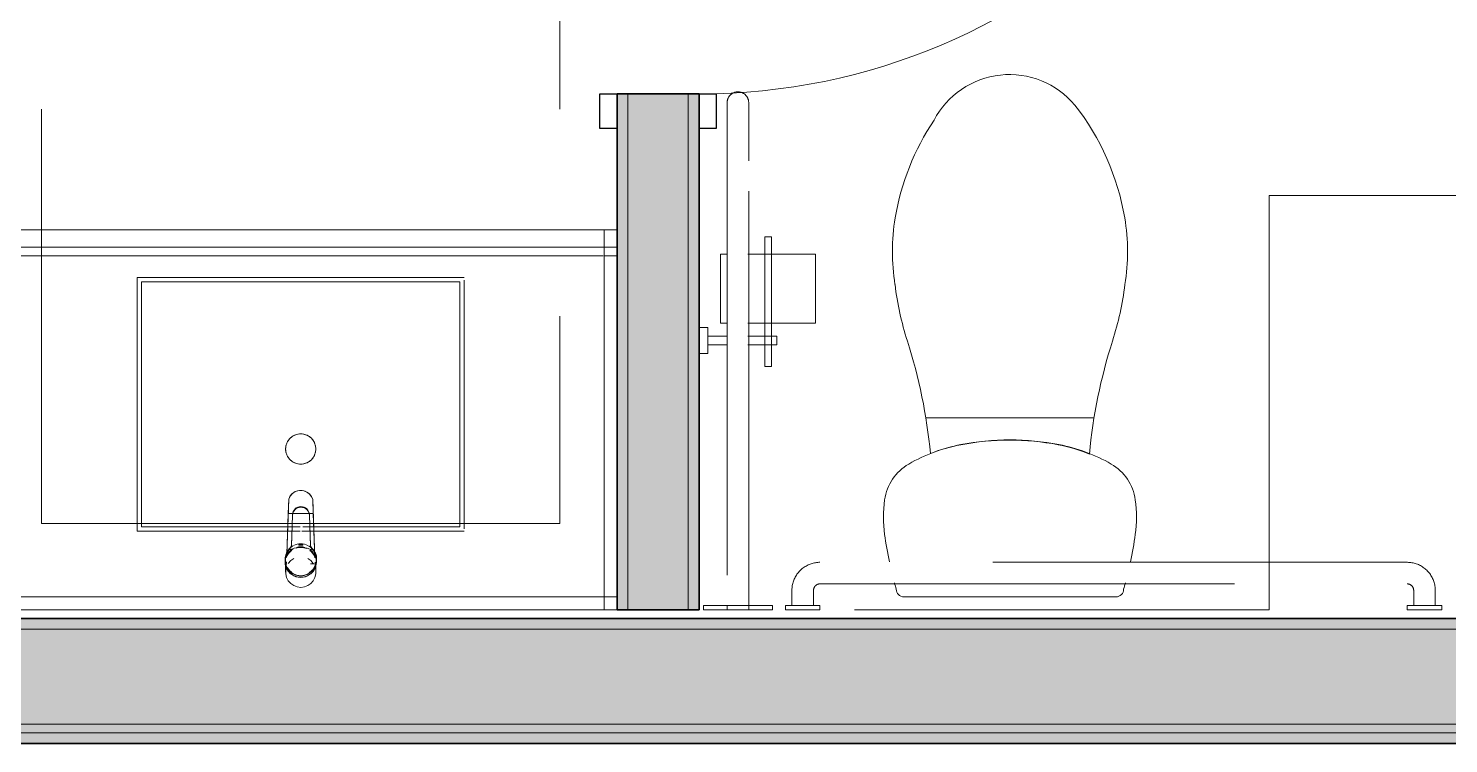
# Model space of a CAD drawing. Header units: inches. Extents: x 6 to 8416, y -388 to 6104.
# Drawn here: x 5661.3 to 5743.6, y 1568.9 to 1610.4 of the extents above; entities that cross this region are included whole.
import ezdxf

# ---------------------------------------------------------------- set-up
doc = ezdxf.new("R2010")
doc.units = ezdxf.units.IN
doc.header["$MEASUREMENT"] = 0
doc.linetypes.add('Dash 1_16_', pattern=[48, 24, -24])
doc.linetypes.add('Hidden 1_16_', pattern=[36, 24, -12])
for name, color, linetype, lineweight in [('A-DOOR', 31, 'Continuous', 18), ('A-DOOR-FRAM', 31, 'Continuous', 25), ('A-GENM', 13, 'Continuous', 18), ('A-ROOM', 32, 'Continuous', 13), ('A-WALL', 113, 'Continuous', 25), ('A-WALL-PATT', 111, 'Continuous', 35), ('I-WALL', 2, 'Continuous', 25), ('P-SANR-FIXT', 6, 'Continuous', 18), ('Q-SPCQ', 91, 'Continuous', 18)]:
    doc.layers.add(name, color=color, linetype=linetype, lineweight=lineweight)

# ---------------------------------------------------------------- blocks, each defined once
blk = doc.blocks.new('PL BA Toilet-Unit-Two Piece-ICC ADA-AM - ICC Type B_ Front _ Side Approach_ Swing Up Bar-1978642-LEVEL 3 - PLAN Copy 1 Copy 1')
at = {"layer": 'A-GENM', "linetype": 'Hidden 1_16_', "lineweight": 9}
for p, q in [((0, 65.875), (0, 29.875)), ((0.063, 66), (1, 66)), ((1, 66), (48, 66)), ((48, 66), (48, 24)), ((35, 64.25), (33, 64.25)), ((33, 64.25), (33, 58.828)), ((33, 58.828), (33, 64.25)), ((33, 64.25), (35, 64.25)), ((35, 58.828), (35, 64.25)), ((35, 64.25), (35, 58.828)), ((31.664, 60.164), (30.25, 58.75)), ((30.25, 58.75), (31.664, 60.164)), ((33, 58.828), (31.664, 60.164)), ((31.664, 60.164), (33, 58.828)), ((36.336, 60.164), (35, 58.828)), ((35, 58.828), (36.336, 60.164)), ((37.75, 58.75), (36.336, 60.164)), ((36.336, 60.164), (37.75, 58.75)), ((30.25, 58.75), (34, 55)), ((33.125, 55.875), (30.25, 58.75)), ((34, 55), (37.75, 58.75)), ((37.75, 58.75), (37.062, 58.063)), ((37.062, 58.063), (35.648, 56.648)), ((39.75, 56.75), (36, 53)), ((39.062, 56.063), (39.75, 56.75)), ((41.164, 55.336), (39.75, 56.75)), ((39.75, 56.75), (41.164, 55.336)), ((35.648, 56.648), (34.875, 55.875)), ((36.434, 53.434), (39.062, 56.063)), ((34, 55), (33.125, 55.875)), ((34.875, 55.875), (34, 55)), ((39.828, 54), (41.164, 55.336)), ((41.164, 55.336), (39.828, 54)), ((45.25, 54), (39.828, 54)), ((39.828, 54), (45.25, 54)), ((45.25, 52), (45.25, 54)), ((45.25, 54), (45.25, 52)), ((36, 53), (36.421, 53.421)), ((36, 53), (39.75, 49.25)), ((37.188, 51.812), (36, 53)), ((39.75, 49.25), (37.188, 51.812)), ((41.164, 50.664), (39.828, 52)), ((39.828, 52), (45.25, 52)), ((45.25, 52), (39.828, 52)), ((39.828, 52), (41.164, 50.664)), ((39.75, 49.25), (41.164, 50.664)), ((41.164, 50.664), (39.75, 49.25)), ((0, 29.875), (0, 27.875)), ((0, 27.875), (0, 0)), ((33, 24), (33, 0)), ((33, 24), (48, 24)), ((33, 0), (0, 0))]:
    blk.add_line(p, q, dxfattribs=at)
blk = doc.blocks.new('z Nested-Toilet-2 Piece - z Nested-Toilet-2 Piece-2223281-LEVEL 3 - PLAN Copy 1 Copy 1')
at = {"layer": 'P-SANR-FIXT'}
for p, q in [((6.142, -0.75), (-6.142, -0.75)), ((-4.871, -11.127), (4.871, -11.127))]:
    blk.add_line(p, q, dxfattribs=at)
for centre, radius, start, end in [((-6.142, -1.191), 0.441, 90, 180), ((6.142, -1.191), 0.441, 360, 90), ((15.604, -7.568), 23.085, 163.96347, 164.9127), ((-15.604, -7.568), 23.085, 15.0873, 16.03653), ((15.604, -7.568), 23.085, 168, 172.03653), ((-15.604, -7.568), 23.085, 7.96347, 12), ((-0.11, -5.37), 7.218, 172.03653, 187.96347), ((0.11, -5.37), 7.218, 352.03653, 7.96347), ((-4.438, -5.975), 2.848, 187.96347, 240.03653), ((4.438, -5.975), 2.848, 299.96347, 352.03653), ((-35.243, -6.16), 30.776, 342.20163, 354.66929), ((-1.009, -0.027), 9.713, 240.03653, 259.16223), ((-0.935, -0.044), 9.694, 247.78695, 259.00274), ((1.009, -0.027), 9.713, 280.83777, 299.96347), ((1.014, -0.023), 9.709, 280.88948, 291.6938), ((35.243, -6.16), 30.776, 185.37772, 197.79837), ((0, 4.969), 14.81, 258.96223, 281.03777), ((0.023, 4.972), 14.801, 259.06665, 281.00376), ((10.95, -20.977), 17.735, 162.23796, 173.05026), ((-10.95, -20.977), 17.735, 6.94974, 17.76204), ((5.191, -20.738), 11.999, 170.85857, 189.41128), ((-5.191, -20.738), 11.999, 350.58872, 9.14143), ((7.716, -20.256), 14.569, 189.65703, 218.04413), ((-7.716, -20.256), 14.569, 326.24483, 350.34297), ((0.025, -26.068), 4.932, 219.93666, 332.42756)]:
    blk.add_arc(centre, radius, start, end, dxfattribs=at)
blk = doc.blocks.new('z Nested-Toilet Grab Bars - z Nested-Toilet Grab Bars-V266-LEVEL 3 - PLAN Copy 1 Copy 1')
at = {"layer": 'A-GENM', "linetype": 'Dash 1_16_', "lineweight": 9}
for p, q in [((-41, 0), (-43, 0)), ((-41, 0), (-43, 0)), ((-5, 0), (-7, 0)), ((-5, 0), (-7, 0)), ((-2.854, 0), (-4.25, 0)), ((-4.25, 0), (-0.25, 0)), ((-4.25, 0), (-4.25, -0.25)), ((-4.25, 0), (-4.25, -0.25)), ((-2.25, 0), (-2.875, 0)), ((-2.854, 0), (-2.875, 0)), ((-2.854, 0), (-2.875, 0)), ((-2.854, 0), (-2.875, 0)), ((-2.791, 0), (-2.854, 0)), ((-2.562, 0), (-2.854, 0)), ((-2.791, 0), (-2.854, 0)), ((-2.692, 0), (-2.791, 0)), ((-2.692, 0), (-2.791, 0)), ((-2.562, 0), (-2.692, 0)), ((-2.562, 0), (-2.692, 0)), ((-2.25, 0), (-2.562, 0)), ((-2.412, 0), (-2.562, 0)), ((-2.412, 0), (-2.562, 0)), ((-2.25, 0), (-2.412, 0)), ((-2.25, 0), (-2.412, 0)), ((-1.625, 0), (-2.25, 0)), ((-2.088, 0), (-2.25, 0)), ((-1.937, 0), (-2.25, 0)), ((-2.088, 0), (-2.25, 0)), ((-1.808, 0), (-2.088, 0)), ((-1.937, 0), (-2.088, 0)), ((-1.808, 0), (-1.937, 0)), ((-1.808, 0), (-1.937, 0)), ((-1.646, 0), (-1.808, 0)), ((-1.709, 0), (-1.808, 0)), ((-1.709, 0), (-1.808, 0)), ((-1.646, 0), (-1.709, 0)), ((-1.646, 0), (-1.709, 0)), ((-0.25, 0), (-1.646, 0)), ((-1.625, 0), (-1.646, 0)), ((-1.625, 0), (-1.646, 0)), ((-1.625, 0), (-1.646, 0)), ((-0.25, 0), (-0.25, -0.25)), ((-0.25, -0.25), (-0.25, 0)), ((-43, 0), (-43, -0.25)), ((-43, -0.25), (-41, -0.25)), ((-43, -0.25), (-41, -0.25)), ((-42.625, -0.25), (-42.625, -1.125)), ((-41.375, -0.25), (-42.625, -0.25)), ((-41.375, -0.25), (-42.625, -0.25)), ((-41.375, -1.125), (-41.375, -0.25)), ((-41, -0.25), (-41, 0)), ((-7, 0), (-7, -0.25)), ((-7, -0.25), (-5, -0.25)), ((-7, -0.25), (-5, -0.25)), ((-6.625, -0.25), (-6.625, -1.125)), ((-5.375, -0.25), (-6.625, -0.25)), ((-5.375, -0.25), (-6.625, -0.25)), ((-5.375, -1.125), (-5.375, -0.25)), ((-5, -0.25), (-5, 0)), ((-0.25, -0.25), (-4.25, -0.25)), ((-4.25, -0.25), (-2.854, -0.25)), ((-2.875, 0), (-2.875, -0.25)), ((-2.875, 0), (-2.875, -0.25)), ((-2.875, -0.25), (-2.875, -26)), ((-2.875, -0.25), (-2.875, -26)), ((-1.647, -0.25), (-0.25, -0.25)), ((-1.625, -0.25), (-1.625, 0)), ((-1.625, -0.25), (-1.625, 0)), ((-1.625, -26), (-1.625, -0.25)), ((-1.625, -26), (-1.625, -0.25)), ((-7, -1.5), (-41, -1.5)), ((-41, -2.75), (-7, -2.75))]:
    blk.add_line(p, q, dxfattribs=at)
at = {"layer": 'A-GENM', "linetype": 'Dash 1_16_', "lineweight": 9, "flags": 128}
for points in [[(-42.625, -1.125), (-42.624, -1.19), (-42.62, -1.255), (-42.613, -1.32), (-42.604, -1.384), (-42.593, -1.448), (-42.578, -1.511), (-42.562, -1.574), (-42.543, -1.636), (-42.521, -1.697), (-42.497, -1.758), (-42.47, -1.817), (-42.441, -1.875), (-42.41, -1.932), (-42.377, -1.988), (-42.341, -2.043), (-42.303, -2.095), (-42.264, -2.147), (-42.222, -2.197), (-42.178, -2.244), (-42.132, -2.291), (-42.085, -2.335), (-42.035, -2.377), (-41.984, -2.418), (-41.932, -2.456), (-41.878, -2.492), (-41.823, -2.526), (-41.766, -2.558), (-41.708, -2.588), (-41.649, -2.615), (-41.589, -2.64), (-41.528, -2.662), (-41.466, -2.682), (-41.403, -2.699), (-41.34, -2.714), (-41.276, -2.726), (-41.212, -2.736), (-41.147, -2.743), (-41.083, -2.748), (-41.018, -2.75), (-41, -2.75)], [(-41, -1.5), (-41.015, -1.5), (-41.03, -1.499), (-41.045, -1.497), (-41.06, -1.495), (-41.075, -1.493), (-41.089, -1.489), (-41.104, -1.485), (-41.118, -1.481), (-41.132, -1.476), (-41.146, -1.47), (-41.16, -1.464), (-41.173, -1.458), (-41.186, -1.45), (-41.199, -1.443), (-41.212, -1.435), (-41.224, -1.426), (-41.236, -1.417), (-41.247, -1.407), (-41.258, -1.397), (-41.269, -1.386), (-41.279, -1.375), (-41.289, -1.364), (-41.298, -1.352), (-41.307, -1.34), (-41.316, -1.328), (-41.323, -1.315), (-41.331, -1.302), (-41.338, -1.288), (-41.344, -1.275), (-41.35, -1.261), (-41.355, -1.247), (-41.359, -1.233), (-41.363, -1.218), (-41.367, -1.203), (-41.37, -1.189), (-41.372, -1.174), (-41.373, -1.159), (-41.375, -1.144), (-41.375, -1.129), (-41.375, -1.125)], [(-6.625, -1.125), (-6.625, -1.14), (-6.626, -1.155), (-6.628, -1.17), (-6.63, -1.185), (-6.632, -1.2), (-6.636, -1.214), (-6.64, -1.229), (-6.644, -1.243), (-6.649, -1.257), (-6.655, -1.271), (-6.661, -1.285), (-6.667, -1.298), (-6.675, -1.311), (-6.682, -1.324), (-6.69, -1.337), (-6.699, -1.349), (-6.708, -1.361), (-6.718, -1.372), (-6.728, -1.383), (-6.739, -1.394), (-6.75, -1.404), (-6.761, -1.414), (-6.773, -1.423), (-6.785, -1.432), (-6.797, -1.441), (-6.81, -1.448), (-6.823, -1.456), (-6.837, -1.463), (-6.85, -1.469), (-6.864, -1.475), (-6.878, -1.48), (-6.892, -1.484), (-6.907, -1.488), (-6.922, -1.492), (-6.936, -1.495), (-6.951, -1.497), (-6.966, -1.498), (-6.981, -1.5), (-6.996, -1.5), (-7, -1.5)], [(-7, -2.75), (-6.935, -2.749), (-6.87, -2.745), (-6.805, -2.738), (-6.741, -2.729), (-6.677, -2.718), (-6.614, -2.703), (-6.551, -2.687), (-6.489, -2.668), (-6.428, -2.646), (-6.367, -2.622), (-6.308, -2.595), (-6.25, -2.566), (-6.193, -2.535), (-6.137, -2.502), (-6.082, -2.466), (-6.03, -2.428), (-5.978, -2.389), (-5.928, -2.347), (-5.881, -2.303), (-5.834, -2.257), (-5.79, -2.21), (-5.748, -2.16), (-5.707, -2.109), (-5.669, -2.057), (-5.633, -2.003), (-5.599, -1.948), (-5.567, -1.891), (-5.537, -1.833), (-5.51, -1.774), (-5.485, -1.714), (-5.463, -1.653), (-5.443, -1.591), (-5.426, -1.528), (-5.411, -1.465), (-5.399, -1.401), (-5.389, -1.337), (-5.382, -1.272), (-5.377, -1.208), (-5.375, -1.143), (-5.375, -1.125)], [(-2.875, -29.375), (-2.875, -29.372), (-2.875, -29.364), (-2.875, -29.351), (-2.875, -29.332), (-2.875, -29.308), (-2.875, -29.278), (-2.875, -29.244), (-2.875, -29.204), (-2.875, -29.159), (-2.875, -29.109), (-2.875, -29.054), (-2.875, -28.994), (-2.875, -28.929), (-2.875, -28.859), (-2.875, -28.786), (-2.875, -28.707), (-2.875, -28.624), (-2.875, -28.537), (-2.875, -28.446), (-2.875, -28.351), (-2.875, -28.253), (-2.875, -28.15), (-2.875, -28.045), (-2.875, -27.936), (-2.875, -27.824), (-2.875, -27.708), (-2.875, -27.591), (-2.875, -27.47), (-2.875, -27.348), (-2.875, -27.223), (-2.875, -27.096), (-2.875, -26.968), (-2.875, -26.838), (-2.875, -26.706), (-2.875, -26.574), (-2.875, -26.44), (-2.875, -26.306), (-2.875, -26.171), (-2.875, -26.036), (-2.875, -26)], [(-2.875, -26), (-2.875, -26.135), (-2.875, -26.27), (-2.875, -26.404), (-2.875, -26.538), (-2.875, -26.671), (-2.875, -26.802), (-2.875, -26.933), (-2.875, -27.062), (-2.875, -27.189), (-2.875, -27.314), (-2.875, -27.438), (-2.875, -27.559), (-2.875, -27.677), (-2.875, -27.793), (-2.875, -27.906), (-2.875, -28.016), (-2.875, -28.122), (-2.875, -28.225), (-2.875, -28.325), (-2.875, -28.421), (-2.875, -28.513), (-2.875, -28.601), (-2.875, -28.685), (-2.875, -28.765), (-2.875, -28.84), (-2.875, -28.911), (-2.875, -28.977), (-2.875, -29.038), (-2.875, -29.094), (-2.875, -29.146), (-2.875, -29.192), (-2.875, -29.233), (-2.875, -29.269), (-2.875, -29.3), (-2.875, -29.326), (-2.875, -29.346), (-2.875, -29.361), (-2.875, -29.371), (-2.875, -29.375)], [(-1.625, -29.375), (-1.625, -29.372), (-1.625, -29.364), (-1.625, -29.351), (-1.625, -29.332), (-1.625, -29.308), (-1.625, -29.278), (-1.625, -29.244), (-1.625, -29.204), (-1.625, -29.159), (-1.625, -29.109), (-1.625, -29.054), (-1.625, -28.994), (-1.625, -28.929), (-1.625, -28.859), (-1.625, -28.786), (-1.625, -28.707), (-1.625, -28.624), (-1.625, -28.537), (-1.625, -28.446), (-1.625, -28.351), (-1.625, -28.253), (-1.625, -28.15), (-1.625, -28.045), (-1.625, -27.936), (-1.625, -27.824), (-1.625, -27.708), (-1.625, -27.591), (-1.625, -27.47), (-1.625, -27.348), (-1.625, -27.223), (-1.625, -27.096), (-1.625, -26.968), (-1.625, -26.838), (-1.625, -26.706), (-1.625, -26.574), (-1.625, -26.44), (-1.625, -26.306), (-1.625, -26.171), (-1.625, -26.036), (-1.625, -26)], [(-1.625, -26), (-1.625, -26.135), (-1.625, -26.27), (-1.625, -26.404), (-1.625, -26.538), (-1.625, -26.671), (-1.625, -26.802), (-1.625, -26.933), (-1.625, -27.062), (-1.625, -27.189), (-1.625, -27.314), (-1.625, -27.438), (-1.625, -27.559), (-1.625, -27.677), (-1.625, -27.793), (-1.625, -27.906), (-1.625, -28.016), (-1.625, -28.122), (-1.625, -28.225), (-1.625, -28.325), (-1.625, -28.421), (-1.625, -28.513), (-1.625, -28.601), (-1.625, -28.685), (-1.625, -28.765), (-1.625, -28.84), (-1.625, -28.911), (-1.625, -28.977), (-1.625, -29.038), (-1.625, -29.094), (-1.625, -29.146), (-1.625, -29.192), (-1.625, -29.233), (-1.625, -29.269), (-1.625, -29.3), (-1.625, -29.326), (-1.625, -29.346), (-1.625, -29.361), (-1.625, -29.371), (-1.625, -29.375)], [(-2.25, -30), (-2.275, -30), (-2.3, -29.998), (-2.325, -29.996), (-2.35, -29.992), (-2.374, -29.988), (-2.399, -29.982), (-2.423, -29.976), (-2.447, -29.968), (-2.47, -29.96), (-2.493, -29.951), (-2.516, -29.94), (-2.539, -29.929), (-2.561, -29.917), (-2.582, -29.905), (-2.603, -29.891), (-2.623, -29.876), (-2.643, -29.861), (-2.662, -29.845), (-2.681, -29.828), (-2.698, -29.81), (-2.715, -29.792), (-2.732, -29.773), (-2.747, -29.754), (-2.762, -29.733), (-2.776, -29.713), (-2.789, -29.691), (-2.801, -29.67), (-2.813, -29.647), (-2.823, -29.625), (-2.833, -29.601), (-2.841, -29.578), (-2.849, -29.554), (-2.855, -29.53), (-2.861, -29.506), (-2.866, -29.481), (-2.87, -29.457), (-2.872, -29.432), (-2.874, -29.407), (-2.875, -29.382), (-2.875, -29.375)], [(-1.625, -29.375), (-1.625, -29.4), (-1.627, -29.425), (-1.629, -29.45), (-1.633, -29.475), (-1.637, -29.499), (-1.643, -29.524), (-1.649, -29.548), (-1.657, -29.572), (-1.665, -29.595), (-1.674, -29.618), (-1.685, -29.641), (-1.696, -29.664), (-1.708, -29.686), (-1.72, -29.707), (-1.734, -29.728), (-1.749, -29.748), (-1.764, -29.768), (-1.78, -29.787), (-1.797, -29.806), (-1.815, -29.823), (-1.833, -29.84), (-1.852, -29.857), (-1.871, -29.872), (-1.892, -29.887), (-1.912, -29.901), (-1.934, -29.914), (-1.955, -29.926), (-1.978, -29.938), (-2, -29.948), (-2.024, -29.958), (-2.047, -29.966), (-2.071, -29.974), (-2.095, -29.98), (-2.119, -29.986), (-2.144, -29.991), (-2.168, -29.995), (-2.193, -29.997), (-2.218, -29.999), (-2.243, -30), (-2.25, -30)]]:
    blk.add_lwpolyline(points, dxfattribs=at)
blk = doc.blocks.new('SE BA Toilet Paper Holder-AM - 6_ W x 4 1_2_ D_ 19_ AFF-V271-LEVEL 3 - PLAN Copy 1 Copy 1')
at = {"layer": 'Q-SPCQ'}
for p, q in [((-1, 6.75), (-5, 6.75)), ((-5, 6.75), (-5, 2.833)), ((-5, 6.75), (-5, 6.656)), ((-5, 6.656), (-5, 6.382)), ((-1, 6.656), (-1, 6.75)), ((-1, 2.823), (-1, 6.75)), ((-1, 6.382), (-1, 6.656)), ((-5, 6.382), (-5, 5.945)), ((-5, 5.945), (-5, 5.375)), ((-1, 5.945), (-1, 6.382)), ((-1, 5.375), (-1, 5.945)), ((-5, 5.375), (-5, 4.712)), ((-1, 4.712), (-1, 5.375)), ((-5, 4.187), (-6, 4.187)), ((-6, 4.187), (-6, 4)), ((-6, 4.162), (-6, 4.133)), ((-6, 4.133), (-6, 4.094)), ((-5, 4.574), (-5, 4.594)), ((-5, 4.574), (-5, 4.594)), ((-5, 4.514), (-5, 4.574)), ((-5, 4.514), (-5, 4.574)), ((-5, 4.42), (-5, 4.514)), ((-5, 4.42), (-5, 4.514)), ((-5, 4.297), (-5, 4.42)), ((-5, 4.297), (-5, 4.42)), ((-5, 4.154), (-5, 4.297)), ((-5, 4.154), (-5, 4.297)), ((-1, 4.187), (-5, 4.187)), ((-5, 4), (-5, 4.154)), ((-5, 4), (-5, 4.154)), ((-1, 4.594), (-1, 4.574)), ((-1, 4.594), (-1, 4.574)), ((-1, 4.574), (-1, 4.514)), ((-1, 4.574), (-1, 4.514)), ((-1, 4.514), (-1, 4.42)), ((-1, 4.514), (-1, 4.42)), ((-1, 4.42), (-1, 4.297)), ((-1, 4.42), (-1, 4.297)), ((-1, 4.297), (-1, 4.154)), ((-1, 4.297), (-1, 4.154)), ((0.25, 4.187), (-1, 4.187)), ((-1, 4.154), (-1, 4)), ((-1, 4.154), (-1, 4)), ((-0.25, 4.5), (-0.25, 2.829)), ((-0.25, 4.5), (0, 4.5)), ((-0.217, 4.5), (0, 4.5)), ((0, 4.5), (0.217, 4.5)), ((0, 4.5), (0.25, 4.5)), ((0.25, 2.828), (0.25, 4.5)), ((1.5, 4.187), (0.25, 4.187)), ((1.5, 4), (1.5, 4.187)), ((-6, 4.094), (-6, 4.049)), ((-6, 4.049), (-6, 4)), ((-6, 4), (-6, 3.951)), ((-6, 4), (-6, 3.812)), ((-6, 3.951), (-6, 3.906)), ((-6, 3.906), (-6, 3.867)), ((-6, 3.867), (-6, 3.838)), ((-6, 3.812), (-5, 3.812)), ((-5, 3.846), (-5, 4)), ((-5, 3.846), (-5, 4)), ((-5, 3.703), (-5, 3.846)), ((-5, 3.703), (-5, 3.846)), ((-5, 3.812), (-1, 3.812)), ((-5, 3.58), (-5, 3.703)), ((-5, 3.58), (-5, 3.703)), ((-5, 3.486), (-5, 3.58)), ((-5, 3.486), (-5, 3.58)), ((-5, 3.426), (-5, 3.486)), ((-5, 3.426), (-5, 3.486)), ((-5, 3.406), (-5, 3.426)), ((-5, 3.406), (-5, 3.426)), ((-1, 4), (-1, 3.846)), ((-1, 4), (-1, 3.846)), ((-1, 3.846), (-1, 3.703)), ((-1, 3.846), (-1, 3.703)), ((-1, 3.812), (0.25, 3.812)), ((-1, 3.703), (-1, 3.58)), ((-1, 3.703), (-1, 3.58)), ((-1, 3.58), (-1, 3.486)), ((-1, 3.58), (-1, 3.486)), ((-1, 3.486), (-1, 3.426)), ((-1, 3.486), (-1, 3.426)), ((-1, 3.426), (-1, 3.406)), ((-1, 3.426), (-1, 3.406)), ((0.25, 3.812), (1.5, 3.812)), ((1.5, 3.812), (1.5, 4)), ((-5, 3.288), (-5, 2.833)), ((-1, 2.823), (-1, 3.288)), ((-0.25, 1.646), (-0.25, 0.5)), ((0.25, 0.5), (0.25, 1.646)), ((-5, 1.618), (-5, 1.25)), ((-5, 1.618), (-5, 1.344)), ((-5, 1.344), (-5, 1.25)), ((-5, 1.25), (-1, 1.25)), ((-1, 1.344), (-1, 1.618)), ((-1, 1.25), (-1, 1.618)), ((-1, 1.25), (-1, 1.344)), ((-0.75, 0.5), (-0.75, 0)), ((0, 0.5), (-0.75, 0.5)), ((0, 0.5), (-0.25, 0.5)), ((0, 0.5), (-0.236, 0.5)), ((0, 0.5), (-0.217, 0.5)), ((0.217, 0.5), (0, 0.5)), ((0.25, 0.5), (0, 0.5)), ((0.236, 0.5), (0, 0.5)), ((0.75, 0.5), (0, 0.5)), ((0.75, 0), (0.75, 0.5)), ((-0.53, 0), (-0.75, 0)), ((-0.53, 0), (-0.75, 0)), ((0, 0), (-0.53, 0)), ((0, 0), (-0.53, 0)), ((0.53, 0), (0, 0)), ((0.53, 0), (0, 0)), ((0.75, 0), (0.53, 0)), ((0.75, 0), (0.53, 0))]:
    blk.add_line(p, q, dxfattribs=at)
blk = doc.blocks.new('GM BA Vanity-Double - Counter w Apron-ICC ADA-AM - Type B Opt_ B - Variable-5865256-LEVEL 3 - PLAN Copy 1 Copy 1')
at = {"layer": 'A-GENM'}
for p, q in [((-18.875, 0), (-19.625, 0)), ((-19.625, 0), (-19.625, -22)), ((-19.625, -0.75), (-19.625, 0)), ((-19.625, 0), (-18.875, 0)), ((53.625, 0), (-19.625, 0)), ((-19.625, 0), (-19.625, -0.75)), ((-19.625, -0.75), (-19.625, 0)), ((-19.625, 0), (-18.875, 0)), ((-18.875, 0), (-19.625, 0)), ((-19.625, 0), (-19.625, -0.75)), ((-19.625, 0), (-18.875, 0)), ((-19.625, -0.75), (-19.625, 0)), ((-19.625, -22), (-19.625, -0.75)), ((-19.625, -0.75), (53.625, -0.75)), ((-18.875, -0.75), (-19.625, -0.75)), ((-19.625, -0.75), (-19.625, -22)), ((-19.625, -22), (-19.625, -0.75)), ((-18.875, -22), (-18.875, 0)), ((-18.875, 0), (-18.875, -0.75)), ((-18.875, 0), (53.625, 0)), ((53.625, 0), (-18.875, 0)), ((-18.875, 0), (53.625, 0)), ((-18.875, -0.75), (-18.875, -22)), ((53.625, -0.75), (-18.875, -0.75)), ((52.625, 0), (52.125, 0)), ((52.125, 0), (52.625, 0)), ((52.125, -0.262), (52.125, -0.75)), ((52.125, -0.75), (52.125, -0.262)), ((52.125, -0.794), (52.125, -20.5)), ((52.125, -20.5), (52.125, -0.794)), ((52.625, -0.175), (52.625, -0.75)), ((52.625, -0.75), (52.625, -0.175)), ((52.625, -0.75), (52.625, -20.5)), ((52.625, -20.5), (52.625, -0.75)), ((53.625, -0.75), (53.625, 0)), ((53.625, 0), (53.625, -0.75)), ((53.625, -0.75), (53.625, 0)), ((53.625, 0), (53.625, -0.75)), ((53.625, -22), (53.625, -0.75)), ((53.625, -0.75), (53.625, -22)), ((-10.531, -4.813), (-2.067, -4.813)), ((-10.531, -19), (-10.531, -4.813)), ((-2.067, -4.813), (-10.531, -4.813)), ((-10.531, -4.813), (-10.531, -19)), ((-2.067, -4.813), (-1.838, -4.813)), ((-1.838, -4.813), (-2.067, -4.813)), ((-1.838, -4.813), (-1.426, -4.813)), ((-1.426, -4.813), (-1.838, -4.813)), ((-1.281, -4.813), (-0.814, -4.813)), ((-0.814, -4.813), (-1.281, -4.813)), ((-0.814, -4.813), (-0.558, -4.813)), ((-0.558, -4.813), (-0.814, -4.813)), ((-0.558, -4.813), (7.906, -4.813)), ((7.906, -4.813), (-0.558, -4.813)), ((7.906, -4.813), (7.906, -19)), ((7.906, -19), (7.906, -4.813)), ((26.094, -4.813), (34.429, -4.813)), ((26.094, -19), (26.094, -4.813)), ((34.429, -4.813), (26.094, -4.813)), ((26.094, -4.813), (26.094, -19)), ((34.558, -4.813), (34.787, -4.813)), ((34.787, -4.813), (34.558, -4.813)), ((34.787, -4.813), (35.199, -4.813)), ((35.199, -4.813), (34.787, -4.813)), ((35.344, -4.813), (35.811, -4.813)), ((35.811, -4.813), (35.344, -4.813)), ((35.811, -4.813), (36.067, -4.813)), ((36.067, -4.813), (35.811, -4.813)), ((36.067, -4.813), (44.531, -4.813)), ((44.531, -4.813), (36.067, -4.813)), ((44.531, -4.813), (44.531, -19)), ((44.531, -19), (44.531, -4.813)), ((7.906, -19), (-10.531, -19)), ((-10.531, -19), (7.906, -19)), ((44.531, -19), (26.094, -19)), ((26.094, -19), (44.531, -19)), ((-18.875, -20.5), (-19.625, -20.5)), ((-19.625, -20.5), (-18.875, -20.5)), ((-19.625, -21), (-19.625, -20.5)), ((-19.625, -21), (-19.625, -20.5)), ((52.125, -20.5), (-18.831, -20.5)), ((-18.831, -20.5), (52.625, -20.5)), ((52.125, -20.5), (52.625, -20.5)), ((52.125, -20.5), (52.625, -20.5)), ((52.625, -20.5), (52.125, -20.5)), ((52.625, -20.5), (52.625, -21)), ((52.625, -21), (52.625, -20.5)), ((-18.875, -21), (-19.625, -21)), ((-19.625, -21), (-18.875, -21)), ((52.625, -21), (-18.875, -21)), ((-18.875, -21), (52.625, -21)), ((-19.625, -22), (-18.875, -22)), ((-18.875, -22), (-19.625, -22)), ((-19.625, -22), (-18.875, -22)), ((-18.875, -22), (-19.625, -22)), ((-18.875, -22), (53.625, -22)), ((53.625, -22), (-18.875, -22))]:
    blk.add_line(p, q, dxfattribs=at)
blk = doc.blocks.new('z Nested-Lav Basin-Rectangular - Rectangular-V273-LEVEL 3 - PLAN Copy 1 Copy 1')
at = {"layer": 'P-SANR-FIXT', "lineweight": 9}
for p, q in [((-9.469, 7.387), (-0.764, 7.387)), ((-9.469, 7.269), (-9.469, -7.133)), ((-9.219, -7.051), (-9.219, 7.137)), ((-9.219, 7.137), (-0.754, 7.137)), ((-0.768, 7.387), (-2.107, 7.387)), ((-2.051, 7.137), (-0.759, 7.137)), ((-0.537, 7.387), (-0.768, 7.387)), ((-0.764, 7.387), (-0.534, 7.387)), ((-0.759, 7.137), (-0.528, 7.137)), ((-0.754, 7.137), (-0.525, 7.137)), ((-0.073, 7.387), (-0.537, 7.387)), ((-0.534, 7.387), (-0.073, 7.387)), ((-0.528, 7.137), (-0.114, 7.137)), ((-0.525, 7.137), (-0.114, 7.137)), ((0.031, 7.137), (0.499, 7.137)), ((0.031, 7.137), (0.501, 7.137)), ((0.032, 7.387), (0.508, 7.387)), ((0.51, 7.387), (0.032, 7.387)), ((0.499, 7.137), (0.754, 7.137)), ((0.501, 7.137), (0.759, 7.137)), ((0.508, 7.387), (0.764, 7.387)), ((0.768, 7.387), (0.51, 7.387)), ((0.754, 7.137), (9.219, 7.137)), ((0.764, 7.387), (9.469, 7.387)), ((9.219, 7.137), (9.219, -7.051)), ((9.469, 7.163), (9.469, 7.387)), ((9.469, -7.051), (9.469, 7.137)), ((9.469, -7.301), (-9.469, -7.301)), ((9.219, -7.051), (-9.219, -7.051)), ((9.469, -7.301), (9.469, -7.067))]:
    blk.add_line(p, q, dxfattribs=at)
at = {"layer": 'P-SANR-FIXT', "lineweight": 9, "flags": 128}
for points in [[(-2.107, 7.387), (-4.108, 7.387), (-5.904, 7.387), (-7.403, 7.387), (-8.531, 7.387), (-9.231, 7.387), (-9.469, 7.387)], [(-9.219, 7.137), (-8.988, 7.137), (-8.306, 7.137), (-7.208, 7.137), (-5.748, 7.137), (-4, 7.137), (-2.051, 7.137)], [(0.759, 7.137), (2.051, 7.137), (4, 7.137), (5.748, 7.137), (7.208, 7.137), (8.306, 7.137), (8.988, 7.137), (9.219, 7.137)], [(7.403, 7.387), (5.904, 7.387), (4.108, 7.387), (2.107, 7.387), (0.768, 7.387)], [(9.469, 7.387), (9.231, 7.387), (8.531, 7.387), (7.403, 7.387)], [(-9.469, -7.301), (-9.231, -7.301), (-8.531, -7.301), (-7.403, -7.301), (-5.904, -7.301), (-4.108, -7.301), (-2.107, -7.301)], [(9.219, -7.051), (8.988, -7.051), (8.306, -7.051), (7.208, -7.051), (5.748, -7.051), (4, -7.051), (2.051, -7.051), (0, -7.051), (-2.051, -7.051), (-4, -7.051), (-5.748, -7.051), (-7.208, -7.051), (-8.306, -7.051), (-8.988, -7.051), (-9.219, -7.051)], [(-2.107, -7.301), (0, -7.301), (2.107, -7.301), (4.108, -7.301), (5.904, -7.301), (7.403, -7.301), (8.531, -7.301), (9.231, -7.301), (9.469, -7.301)]]:
    blk.add_lwpolyline(points, dxfattribs=at)
at = {"layer": 'P-SANR-FIXT'}
blk.add_circle((0, 2.637), 0.875, dxfattribs=at)
at = {"layer": 'P-SANR-FIXT', "lineweight": 9}
for points in [[(-0.875, 2.637), (-0.875, 2.738), (-0.839, 2.942), (-0.684, 3.211), (-0.447, 3.41), (-0.155, 3.516), (0.155, 3.516), (0.447, 3.41), (0.684, 3.21), (0.839, 2.942), (0.875, 2.738), (0.875, 2.637)], [(-0.438, 3.394), (-0.526, 3.343), (-0.605, 3.277), (-0.67, 3.199)], [(-0.152, 3.498), (-0.252, 3.481), (-0.349, 3.445), (-0.438, 3.394)], [(0.152, 3.498), (0.052, 3.516), (-0.052, 3.516), (-0.152, 3.498)], [(0.438, 3.394), (0.349, 3.445), (0.252, 3.481), (0.152, 3.498)], [(0.67, 3.199), (0.605, 3.277), (0.526, 3.343), (0.438, 3.394)], [(-0.822, 2.936), (-0.857, 2.84), (-0.875, 2.738), (-0.875, 2.637)], [(-0.875, 2.637), (-0.875, 2.535), (-0.857, 2.433), (-0.822, 2.337)], [(0.875, 2.637), (0.875, 2.535), (0.839, 2.331), (0.684, 2.063), (0.447, 1.863), (0.155, 1.757), (-0.155, 1.757), (-0.447, 1.863), (-0.684, 2.062), (-0.839, 2.331), (-0.875, 2.535), (-0.875, 2.637)], [(-0.67, 3.199), (-0.736, 3.121), (-0.787, 3.032), (-0.822, 2.936)], [(0.822, 2.936), (0.787, 3.031), (0.736, 3.121), (0.67, 3.199)], [(0.875, 2.637), (0.875, 2.738), (0.857, 2.84), (0.822, 2.936)], [(0.822, 2.337), (0.857, 2.433), (0.875, 2.535), (0.875, 2.637)], [(-0.822, 2.337), (-0.787, 2.242), (-0.736, 2.152), (-0.67, 2.074)], [(-0.67, 2.074), (-0.605, 1.996), (-0.526, 1.93), (-0.438, 1.879)], [(-0.438, 1.879), (-0.349, 1.828), (-0.252, 1.793), (-0.152, 1.775)], [(-0.152, 1.775), (-0.052, 1.757), (0.052, 1.757), (0.152, 1.775)], [(0.152, 1.775), (0.252, 1.793), (0.349, 1.828), (0.438, 1.879)], [(0.438, 1.879), (0.526, 1.93), (0.605, 1.996), (0.67, 2.074)], [(0.67, 2.074), (0.736, 2.152), (0.787, 2.242), (0.822, 2.337)]]:
    blk.add_open_spline(points, degree=3, dxfattribs=at)
blk = doc.blocks.new('z Nested-Faucet-BA-Sngl Handle - Faucet-V146-LEVEL 3 - PLAN Copy 1 Copy 1')
at = {"layer": 'P-SANR-FIXT'}
for p, q in [((-0.586, 1.721), (-0.73, 1.571)), ((-0.913, 0.847), (-0.913, 0.806)), ((-0.892, 1.197), (-0.904, 1.059)), ((-0.904, 1.059), (-0.904, 0.911)), ((-0.904, 1.059), (-0.901, 0.993)), ((-0.878, 1.628), (-0.878, 1.072)), ((-0.837, 1.3), (-0.837, 1.146)), ((-0.837, 1.146), (-0.837, 1.058)), ((-0.837, 1.058), (-0.829, 1.058)), ((-0.829, 1.058), (-0.837, 1.058)), ((-0.772, 1.146), (-0.57, 1.146)), ((0.408, 0.845), (0.582, 0.966)), ((0.582, 0.966), (0.723, 1.126)), ((0.828, 1.029), (0.835, 1.214)), ((0.836, 1.232), (0.832, 1.146)), ((0.836, 1.232), (0.85, 1.232)), ((0.85, 1.232), (0.836, 1.232)), ((0.85, 1.3), (0.85, 1.232)), ((0.85, 1.232), (0.85, 1.3)), ((0.878, 1.072), (0.878, 1.628)), ((0.89, 0.926), (0.89, 0.966)), ((0.904, 1.059), (0.892, 1.197)), ((0.901, 0.993), (0.904, 1.059)), ((0.904, 0.911), (0.904, 1.059)), ((-0.82, 0.808), (-0.697, -2.584)), ((-0.727, -1.767), (-0.82, 0.808)), ((-0.567, 0.126), (-0.5, -1.664)), ((-0.567, 0.085), (-0.567, 0.126)), ((-0.502, -1.664), (-0.567, 0.085)), ((-0.118, 0.06), (-0.118, 0.019)), ((-0.118, 0.019), (-0.114, 0.019)), ((-0.118, 0.019), (-0.114, 0.019)), ((-0.114, 0.019), (-0.102, 0.019)), ((-0.114, 0.019), (-0.102, 0.019)), ((-0.102, 0.019), (-0.084, 0.019)), ((-0.102, 0.019), (-0.084, 0.019)), ((-0.084, 0.019), (-0.059, 0.019)), ((-0.084, 0.019), (-0.059, 0.019)), ((-0.059, 0.019), (-0.031, 0.019)), ((-0.059, 0.019), (-0.031, 0.019)), ((-0.031, 0.019), (0, 0.019)), ((-0.031, 0.019), (0, 0.019)), ((0, 0.019), (0.031, 0.019)), ((0, 0.019), (0.031, 0.019)), ((0.031, 0.019), (0.059, 0.019)), ((0.031, 0.019), (0.059, 0.019)), ((0.059, 0.019), (0.084, 0.019)), ((0.059, 0.019), (0.084, 0.019)), ((0.084, 0.019), (0.102, 0.019)), ((0.084, 0.019), (0.102, 0.019)), ((0.102, 0.019), (0.114, 0.019)), ((0.102, 0.019), (0.114, 0.019)), ((0.114, 0.019), (0.118, 0.019)), ((0.114, 0.019), (0.118, 0.019)), ((0.118, 0.019), (0.118, 0.06)), ((0.476, -1.663), (0.538, 0.119)), ((0.538, 0.078), (0.477, -1.663)), ((0.538, 0.078), (0.538, 0.119)), ((0.608, 0.226), (0.608, 0.267)), ((0.697, -2.591), (0.812, 0.587)), ((0.812, 0.587), (0.727, -1.767)), ((-0.697, -2.584), (-0.727, -1.767)), ((-0.727, -1.767), (0.727, -1.767)), ((0.727, -1.767), (0.697, -2.591)), ((-0.63, -2.738), (-0.697, -2.584)), ((-0.53, -2.874), (-0.63, -2.738)), ((0.628, -2.745), (0.527, -2.879)), ((0.697, -2.591), (0.628, -2.745))]:
    blk.add_line(p, q, dxfattribs=at)
at = {"layer": 'P-SANR-FIXT', "flags": 128}
for points in [[(0, 2.513), (-0.21, 2.488), (-0.408, 2.412), (-0.582, 2.291), (-0.723, 2.131), (-0.821, 1.942), (-0.872, 1.735), (-0.872, 1.522), (-0.83, 1.338)], [(0.83, 1.338), (0.872, 1.522), (0.872, 1.735), (0.821, 1.942), (0.723, 2.131), (0.582, 2.291), (0.408, 2.412), (0.21, 2.488), (0, 2.513)], [(-0.74, 0.375), (-0.843, 0.574), (-0.897, 0.793), (-0.898, 1.019), (-0.846, 1.238), (-0.745, 1.438), (-0.601, 1.607), (-0.421, 1.736), (-0.217, 1.816), (0, 1.844)], [(0, 1.929), (-0.211, 1.905), (-0.41, 1.834), (-0.586, 1.721)], [(0.892, 1.197), (0.834, 1.393), (0.73, 1.571), (0.586, 1.721), (0.41, 1.834), (0.211, 1.905), (0, 1.929)], [(0, 1.844), (0.217, 1.816), (0.421, 1.736), (0.601, 1.607), (0.745, 1.438), (0.846, 1.238), (0.898, 1.019), (0.897, 0.793), (0.843, 0.574), (0.74, 0.375)], [(-0.73, 1.571), (-0.834, 1.393), (-0.892, 1.197)], [(-0.723, 1.126), (-0.582, 0.966), (-0.408, 0.845)], [(0, 0.193), (-0.375, 0.243), (-0.74, 0.375)], [(0.74, 0.375), (0.38, 0.244), (0, 0.193)], [(-0.697, -2.584), (-0.622, -2.753), (-0.506, -2.898), (-0.358, -3.009), (-0.187, -3.079), (-0.003, -3.103), (0.181, -3.081), (0.353, -3.013), (0.503, -2.903), (0.62, -2.76), (0.697, -2.591)], [(0.527, -2.879), (0.397, -2.987), (0.246, -3.061), (0.081, -3.099), (-0.087, -3.098), (-0.251, -3.059), (-0.401, -2.982), (-0.53, -2.874)]]:
    blk.add_lwpolyline(points, dxfattribs=at)
at = {"layer": 'P-SANR-FIXT'}
for centre, major_axis, ratio, start_param, end_param in [((0, 1.072), (0.878, 0), 0.992546, 1.570796, 2.827433), ((0, 1.072), (-0.878, 0), 0.992546, 4.712389, 5.969026), ((0.006, 0.973), (0.888, 0), 0.981627, 0.933909, 2.665692), ((0.006, 0.932), (0.888, 0), 0.981627, 2.170897, 2.418294), ((0, 1.072), (0.878, 0), 0.992546, 0.314159, 1.570796), ((0, 1.072), (0.878, 0), 0.992546, 0.314159, 1.570796), ((0.011, 0.98), (0.879, 0), 0.981627, 0.042013, 0.933909), ((0.254, 0.847), (1.168, 0), 0.981627, 2.665692, 3.178986), ((0.254, 0.806), (1.168, 0), 0.981627, 2.964137, 3.178986), ((0, 1.061), (0.904, 0), 0.992546, 3.217646, 3.715894), ((0.011, 0.939), (0.879, 0), 0.981627, 0.710935, 0.933909), ((0.011, 0.939), (0.879, 0), 0.981627, 0.487961, 0.710935), ((-0.314, 0.966), (1.204, 0), 0.981627, 5.996826, 6.325199), ((0, 1.072), (0.878, 0), 0.992546, 6.230844, 6.449596), ((-0.314, 0.926), (-1.204, 0), 0.981627, 3.01942, 3.141593), ((-0.314, 0.926), (1.204, 0), 0.981627, 0, 0.042013), ((-0.322, 0.826), (0.591, 0), 0.981627, 3.178986, 3.714688), ((-0.322, 0.785), (0.591, 0), 0.981627, 3.178986, 3.714688), ((0.566, 1.388), (1.648, 0), 0.981627, 3.714688, 3.860385), ((0.566, 1.348), (1.648, 0), 0.981627, 3.714688, 3.787537), ((0, 1.072), (0.878, 0), 0.992546, 3.551058, 4.075712), ((0, 1.072), (0.878, 0), 0.992546, 3.551058, 4.075712), ((0.566, 1.348), (1.648, 0), 0.981627, 3.787537, 3.860385), ((0, 1.061), (0.904, 0), 0.992546, 3.750335, 4.060308), ((0, 0.89), (0.904, 0), 0.992546, 3.752746, 4.180072), ((-1.05, 0), (0.5, 0), 0.981627, 0.402972, 0.718792), ((-1.05, -0.04), (0.5, 0), 0.981627, 0.258592, 0.718792), ((-1.05, 0), (0.5, 0), 0.981627, 0.258592, 0.402972), ((0, 0.89), (0.904, 0), 0.992546, 4.232568, 4.712389), ((0, 1.072), (0.878, 0), 0.992546, 4.304525, 4.702797), ((0, 1.072), (0.878, 0), 0.992546, 4.304525, 4.702797), ((0, 1.061), (0.904, 0), 0.992546, 4.44211, 4.712389), ((0, 1.061), (-0.904, 0), 0.992546, 1.570796, 1.844377), ((0, 0.89), (0.904, 0), 0.992546, 4.712389, 5.19221), ((0, 1.072), (0.878, 0), 0.992546, 4.721981, 5.021918), ((0, 1.072), (0.878, 0), 0.992546, 4.721981, 5.021918), ((0, 1.061), (0.904, 0), 0.992546, 5.210637, 5.708884), ((0, 0.89), (0.904, 0), 0.992546, 5.234976, 5.672032), ((0, 1.072), (0.878, 0), 0.992546, 5.340708, 5.969026), ((0, 1.072), (0.878, 0), 0.992546, 5.340708, 5.969026), ((1.193, -0.131), (0.689, 0), 0.981627, 2.584339, 2.826182), ((1.193, -0.091), (0.689, 0), 0.981627, 2.708663, 2.826182), ((1.193, -0.091), (0.689, 0), 0.981627, 2.584339, 2.708663), ((0.057, 0.859), (0.817, 0), 0.981627, 5.452534, 5.996826), ((0.057, 0.818), (0.817, 0), 0.981627, 5.452534, 5.633965), ((0.057, 0.818), (0.817, 0), 0.981627, 5.633965, 5.815395), ((0, 1.061), (0.904, 0), 0.992546, 5.760739, 5.987105), ((0.057, 0.818), (0.817, 0), 0.981627, 5.815395, 5.996826), ((-0.314, 0.926), (1.204, 0), 0.981627, 5.996826, 6.161012), ((-0.012, -1.647), (0.488, 0), 0.981627, 3.17816, 6.248991), ((-0.012, -1.687), (0.488, 0), 0.981627, 3.17816, 6.248991)]:
    blk.add_ellipse(centre, major_axis=major_axis, ratio=ratio, start_param=start_param, end_param=end_param, dxfattribs=at)
for points in [[(-0.115, 0.063), (-0.117, 0.062), (-0.118, 0.061), (-0.118, 0.06)], [(-0.118, 0.06), (-0.118, 0.059), (-0.117, 0.058), (-0.115, 0.056)], [(-0.106, 0.065), (-0.108, 0.065), (-0.112, 0.064), (-0.114, 0.063), (-0.115, 0.063)], [(-0.115, 0.056), (-0.113, 0.055), (-0.11, 0.054), (-0.106, 0.052)], [(-0.092, 0.066), (-0.098, 0.066), (-0.103, 0.065), (-0.106, 0.065)], [(-0.106, 0.052), (-0.103, 0.051), (-0.098, 0.049), (-0.093, 0.048)], [(-0.093, 0.048), (-0.087, 0.047), (-0.081, 0.045), (-0.074, 0.044)], [(-0.074, 0.067), (-0.081, 0.067), (-0.087, 0.066), (-0.092, 0.066)], [(-0.051, 0.067), (-0.059, 0.067), (-0.067, 0.067), (-0.074, 0.067)], [(-0.074, 0.044), (-0.067, 0.043), (-0.059, 0.042), (-0.052, 0.041)], [(-0.052, 0.041), (-0.048, 0.04), (-0.039, 0.039), (-0.031, 0.039), (-0.027, 0.039)], [(-0.026, 0.067), (-0.035, 0.067), (-0.043, 0.067), (-0.051, 0.067)], [(-0.027, 0.039), (-0.018, 0.038), (-0.009, 0.038), (0, 0.038)], [(0, 0.067), (-0.009, 0.067), (-0.018, 0.067), (-0.026, 0.067)], [(0.026, 0.067), (0.018, 0.067), (0.009, 0.067), (0, 0.067)], [(0, 0.038), (0.009, 0.038), (0.018, 0.038), (0.027, 0.039)], [(0.051, 0.067), (0.047, 0.067), (0.039, 0.067), (0.031, 0.067), (0.026, 0.067)], [(0.027, 0.039), (0.035, 0.039), (0.044, 0.04), (0.052, 0.041)], [(0.074, 0.067), (0.067, 0.067), (0.059, 0.067), (0.051, 0.067)], [(0.052, 0.041), (0.06, 0.042), (0.067, 0.043), (0.074, 0.044)], [(0.092, 0.066), (0.087, 0.066), (0.081, 0.067), (0.074, 0.067)], [(0.074, 0.044), (0.081, 0.045), (0.087, 0.047), (0.093, 0.048)], [(0.106, 0.065), (0.103, 0.065), (0.098, 0.066), (0.092, 0.066)], [(0.093, 0.048), (0.098, 0.049), (0.103, 0.051), (0.106, 0.052)], [(0.115, 0.063), (0.113, 0.064), (0.11, 0.064), (0.106, 0.065)], [(0.106, 0.052), (0.108, 0.053), (0.112, 0.055), (0.114, 0.056), (0.115, 0.056)], [(0.118, 0.06), (0.118, 0.061), (0.117, 0.062), (0.115, 0.063)], [(0.115, 0.056), (0.117, 0.058), (0.118, 0.059), (0.118, 0.06)]]:
    blk.add_open_spline(points, degree=3, dxfattribs=at)
blk = doc.blocks.new('z Nested-Clearance-Plumbing-AM - Clearance-1978450-LEVEL 3 - PLAN Copy 1 Copy 1')
at = {"layer": 'A-GENM', "linetype": 'Hidden 1_16_', "lineweight": 9}
for p, q in [((-15, -48), (-15, 0)), ((-15, 0), (-0.748, 0)), ((-0.748, 0), (-0.518, 0)), ((-0.518, 0), (0.492, 0)), ((0.492, 0), (0.748, 0)), ((0.748, 0), (15, 0)), ((15, 0), (15, -48)), ((15, -48), (-15, -48))]:
    blk.add_line(p, q, dxfattribs=at)
blk = doc.blocks.new('Unit-Single-Flush-ICC ADA-AM - 36_ x 84_-NR _U-BA _ BATH_-6560995-LEVEL 3 - PLAN Copy 1 Copy 1')
at = {"layer": 'A-DOOR'}
for p, q in [((16.25, -2.375), (18, -2.375)), ((16.25, -2.375), (16.25, -38.375)), ((18, -2.375), (18, -38.375)), ((16.25, -38.375), (18, -38.375))]:
    blk.add_line(p, q, dxfattribs=at)
at = {"layer": 'A-DOOR', "lineweight": 9}
blk.add_arc((18, -2.375), 36, 180, 270, dxfattribs=at)
at = {"layer": 'A-DOOR-FRAM'}
for p, q in [((-20, 2.375), (-20, 3.375)), ((-20, 3.375), (-18, 3.375)), ((-18, 3.375), (-18, 2.375)), ((18, 2.375), (18, 3.375)), ((18, 3.375), (20, 3.375)), ((20, 3.375), (20, 2.375)), ((-18, 2.375), (-20, 2.375)), ((20, 2.375), (18, 2.375)), ((-20, -2.375), (-18, -2.375)), ((-20, -3.375), (-20, -2.375)), ((-18, -2.375), (-18, -3.375)), ((18, -2.375), (20, -2.375)), ((18, -3.375), (18, -2.375)), ((20, -2.375), (20, -3.375)), ((-18, -3.375), (-20, -3.375)), ((20, -3.375), (18, -3.375))]:
    blk.add_line(p, q, dxfattribs=at)
at = {"layer": 'A-DOOR-FRAM', "lineweight": 18}
for p, q in [((-20, 3.375), (-18, 3.375)), ((-20, 3.375), (-20, 2.375)), ((-18, 3.375), (-18, 2.375)), ((18, 3.375), (20, 3.375)), ((18, 3.375), (18, 2.375)), ((20, 3.375), (20, 2.375)), ((-18, 2.375), (-20, 2.375)), ((20, 2.375), (18, 2.375)), ((-20, -3.375), (-20, -2.375)), ((-20, -2.375), (-18, -2.375)), ((-18, -3.375), (-18, -2.375)), ((18, -3.375), (18, -2.375)), ((18, -2.375), (20, -2.375)), ((20, -3.375), (20, -2.375)), ((-18, -3.375), (-20, -3.375)), ((20, -3.375), (18, -3.375))]:
    blk.add_line(p, q, dxfattribs=at)

msp = doc.modelspace()

# ---------------------------------------------------------------- hatches: boundary and pattern name
at = {"layer": 'A-WALL-PATT', "lineweight": 25, "transparency": 33554560}
h = msp.add_hatch(color=10, dxfattribs=at)
h.paths.add_polyline_path([(5695.41533733, 1576.68577679), (5696.04033733, 1576.68577679), (5696.04033733, 1606.56077679), (5695.41533733, 1606.56077679), (5695.41533733, 1580.90268581)])
h.paths.add_polyline_path([(5695.41533733, 1642.56077679), (5696.04033733, 1642.56077679), (5696.04033733, 1647.43577679), (5695.41533733, 1647.43577679)])
at = {"layer": 'A-WALL-PATT', "transparency": 33554560}
h = msp.add_hatch(color=10, dxfattribs=at)
h.paths.add_polyline_path([(5699.54033733, 1576.68577679), (5700.16533733, 1576.68577679), (5700.16533733, 1606.56077679), (5699.54033733, 1606.56077679), (5699.54033733, 1580.90268581)])
h.paths.add_polyline_path([(5699.54033733, 1642.56077679), (5700.16533733, 1642.56077679), (5700.16533733, 1647.43577679), (5699.54033733, 1647.43577679)])
at = {"layer": 'A-WALL-PATT'}
h = msp.add_hatch(color=10, dxfattribs=at)
h.paths.add_polyline_path([(7615.29803685, 1575.56077679), (7653.66533733, 1575.56077679), (7653.66533733, 1576.18577679), (7160.10283733, 1576.18577679), (7160.10283733, 1575.56077679), (7598.42678685, 1575.56077679)])
h.paths.add_polyline_path([(7657.16533733, 1575.56077679), (7659.79033733, 1575.56077679), (7659.79033733, 1576.18577679), (7657.16533733, 1576.18577679)])
h.paths.add_polyline_path([(7124.10283733, 1575.56077679), (7124.10283733, 1576.18577679), (6928.04033733, 1576.18577679), (6928.04033733, 1575.56077679), (7109.16053685, 1575.56077679)])
h.paths.add_polyline_path([(6916.04033733, 1575.56077679), (6916.04033733, 1576.18577679), (6716.60283733, 1576.18577679), (6716.60283733, 1575.56077679), (6906.70553685, 1575.56077679)])
h.paths.add_polyline_path([(6670.50803685, 1575.56077679), (6680.60283733, 1575.56077679), (6680.60283733, 1576.18577679), (6566.04033733, 1576.18577679), (6566.04033733, 1575.56077679), (6636.76553685, 1575.56077679)])
h.paths.add_polyline_path([(6554.04033733, 1575.56077679), (6554.04033733, 1576.18577679), (6551.97783733, 1576.18577679), (6551.97783733, 1575.56077679), (6552.40928685, 1575.56077679)])
h.paths.add_polyline_path([(6548.47783733, 1575.56077679), (6548.47783733, 1576.18577679), (6054.91533733, 1576.18577679), (6054.91533733, 1575.56077679), (6535.53803685, 1575.56077679)])
h.paths.add_polyline_path([(6018.91533733, 1575.56077679), (6018.91533733, 1576.18577679), (5823.29033733, 1576.18577679), (5823.29033733, 1575.56077679), (5894.43053685, 1575.56077679)])
h.paths.add_polyline_path([(5810.07428685, 1575.56077679), (5810.79033733, 1575.56077679), (5810.79033733, 1576.18577679), (5537.91533733, 1576.18577679), (5537.91533733, 1575.56077679), (5793.20303685, 1575.56077679)])
h.paths.add_polyline_path([(5448.79033733, 1575.56077679), (5501.91533733, 1575.56077679), (5501.91533733, 1576.18577679), (5448.16533733, 1576.18577679), (5448.16533733, 1575.56077679)])
at = {"layer": 'A-WALL-PATT', "lineweight": 25}
h = msp.add_hatch(color=10, dxfattribs=at)
h.paths.add_polyline_path([(7649.04053685, 1568.93577679), (7649.79033733, 1568.93577679), (7649.79033733, 1569.56077679), (7160.10283733, 1569.56077679), (7160.10283733, 1568.93577679), (7615.29803685, 1568.93577679)])
h.paths.add_polyline_path([(7666.41533733, 1568.93577679), (7666.41533733, 1569.56077679), (7656.41533733, 1569.56077679), (7656.41533733, 1568.93577679), (7665.91178685, 1568.93577679)])
h.paths.add_polyline_path([(7124.10283733, 1568.93577679), (7124.10283733, 1569.56077679), (6716.60283733, 1569.56077679), (6716.60283733, 1568.93577679), (7109.16053685, 1568.93577679)])
h.paths.add_polyline_path([(6670.50803685, 1568.93577679), (6680.60283733, 1568.93577679), (6680.60283733, 1569.56077679), (6054.91533733, 1569.56077679), (6054.91533733, 1568.93577679), (6636.76553685, 1568.93577679)])
h.paths.add_polyline_path([(6018.91533733, 1568.93577679), (6018.91533733, 1569.56077679), (5537.91533733, 1569.56077679), (5537.91533733, 1568.93577679), (5894.43053685, 1568.93577679)])
h.paths.add_polyline_path([(5501.91533733, 1568.93577679), (5501.91533733, 1569.56077679), (5454.79033733, 1569.56077679), (5454.79033733, 1568.93577679), (5489.52053685, 1568.93577679)])
at = {"layer": 'I-WALL', "transparency": 33554560}
h = msp.add_hatch(color=10, dxfattribs=at)
h.paths.add_polyline_path([(5699.54033733, 1576.68577679), (5699.54033733, 1606.56077679), (5696.04033733, 1606.56077679), (5696.04033733, 1576.68577679)])
h.paths.add_polyline_path([(5696.04033733, 1642.56077679), (5699.54033733, 1642.56077679), (5699.54033733, 1648.06077679), (5696.04033733, 1648.06077679), (5696.04033733, 1647.43577679)])
at = {"layer": 'I-WALL'}
h = msp.add_hatch(color=10, dxfattribs=at)
h.paths.add_polyline_path([(7655.79033733, 1570.06077679), (7665.29033733, 1570.06077679), (7665.29033733, 1575.56077679), (7160.10283733, 1575.56077679), (7160.10283733, 1570.06077679), (7650.29033733, 1570.06077679)])
h.paths.add_polyline_path([(7124.10283733, 1570.06077679), (7124.10283733, 1575.56077679), (6716.60283733, 1575.56077679), (6716.60283733, 1570.06077679), (7109.16053685, 1570.06077679)])
h.paths.add_polyline_path([(6670.50803685, 1570.06077679), (6680.60283733, 1570.06077679), (6680.60283733, 1575.56077679), (6054.91533733, 1575.56077679), (6054.91533733, 1570.06077679), (6636.76553685, 1570.06077679)])
h.paths.add_polyline_path([(6018.91533733, 1570.06077679), (6018.91533733, 1575.56077679), (5537.91533733, 1575.56077679), (5537.91533733, 1570.06077679), (5894.43053685, 1570.06077679)])
h.paths.add_polyline_path([(5489.52053685, 1570.06077679), (5501.91533733, 1570.06077679), (5501.91533733, 1575.56077679), (5448.79033733, 1575.56077679), (5448.79033733, 1570.06077679), (5455.77803685, 1570.06077679)])
h = msp.add_hatch(color=10, dxfattribs=at)
h.paths.add_polyline_path([(7665.79033733, 1569.56077679), (7665.79033733, 1570.06077679), (7655.79033733, 1570.06077679), (7655.79033733, 1569.56077679), (7656.41533733, 1569.56077679)])
h.paths.add_polyline_path([(7649.04053685, 1569.56077679), (7650.29033733, 1569.56077679), (7650.29033733, 1570.06077679), (7160.10283733, 1570.06077679), (7160.10283733, 1569.56077679), (7615.29803685, 1569.56077679)])
h.paths.add_polyline_path([(7124.10283733, 1569.56077679), (7124.10283733, 1570.06077679), (6716.60283733, 1570.06077679), (6716.60283733, 1569.56077679), (7109.16053685, 1569.56077679)])
h.paths.add_polyline_path([(6680.60283733, 1569.56077679), (6680.60283733, 1570.06077679), (6054.91533733, 1570.06077679), (6054.91533733, 1569.56077679), (6670.50803685, 1569.56077679)])
h.paths.add_polyline_path([(6018.91533733, 1569.56077679), (6018.91533733, 1570.06077679), (5537.91533733, 1570.06077679), (5537.91533733, 1569.56077679), (5894.43053685, 1569.56077679)])
h.paths.add_polyline_path([(5455.77803685, 1569.56077679), (5501.91533733, 1569.56077679), (5501.91533733, 1570.06077679), (5454.29033733, 1570.06077679), (5454.29033733, 1569.56077679), (5454.79033733, 1569.56077679)])

# ---------------------------------------------------------------- linework, layer by layer
at = {"layer": 'A-ROOM', "lineweight": 9, "flags": 128}
for points in [[(5448.16533733, 1576.18577679), (5810.16533733, 1576.18577679), (5810.16533733, 1734.18577679), (5810.16533733, 1861.31077679), (5375.41533733, 1861.31077679)], [(7649.16533733, 1568.93577679), (6922.04033733, 1568.93577679), (6676.66564332, 1568.93577679), (6671.79003134, 1568.93577679), (6560.04033733, 1568.93577679), (5817.04033733, 1568.93577679), (5455.41533733, 1568.93577679)]]:
    msp.add_lwpolyline(points, dxfattribs=at)
at = {"layer": 'A-WALL', "lineweight": 9}
for p, q in [((5696.04033733, 1576.68577679), (5696.04033733, 1606.56077679)), ((5699.54033733, 1576.68577679), (5699.54033733, 1606.56077679)), ((5810.79033733, 1575.56077679), (5537.91533733, 1575.56077679)), ((6018.91533733, 1570.06077679), (5537.91533733, 1570.06077679)), ((6018.91533733, 1569.56077679), (5537.91533733, 1569.56077679))]:
    msp.add_line(p, q, dxfattribs=at)
at = {"layer": 'I-WALL', "lineweight": 35}
for p, q in [((5695.41533733, 1606.56077679), (5695.41533733, 1576.68577679)), ((5700.16533733, 1606.56077679), (5695.41533733, 1606.56077679)), ((5700.16533733, 1576.68577679), (5700.16533733, 1606.56077679)), ((5695.41533733, 1576.68577679), (5700.16533733, 1576.68577679)), ((5810.16533733, 1576.18577679), (5537.91533733, 1576.18577679)), ((5537.91533733, 1568.93577679), (6018.91533733, 1568.93577679))]:
    msp.add_line(p, q, dxfattribs=at)

# ---------------------------------------------------------------- block references
at = {"layer": 'A-DOOR', "rotation": 90.00000000000213}
msp.add_blockref('Unit-Single-Flush-ICC ADA-AM - 36_ x 84_-NR _U-BA _ BATH_-6560995-LEVEL 3 - PLAN Copy 1 Copy 1', (5697.79033733, 1624.56077679), dxfattribs=at)
at = {"layer": 'A-GENM', "linetype": 'Hidden 1_16_', "lineweight": 9, "rotation": 180}
msp.add_blockref('z Nested-Clearance-Plumbing-AM - Clearance-1978450-LEVEL 3 - PLAN Copy 1 Copy 1', (5677.10283733, 1581.68577679), dxfattribs=at)
at = {"layer": 'A-GENM', "linetype": 'Dash 1_16_', "lineweight": 9, "rotation": 180}
msp.add_blockref('z Nested-Toilet Grab Bars - z Nested-Toilet Grab Bars-V266-LEVEL 3 - PLAN Copy 1 Copy 1', (5700.16533733, 1576.68577679), dxfattribs=at)
at = {"layer": 'A-GENM', "rotation": 180}
msp.add_blockref('GM BA Vanity-Double - Counter w Apron-ICC ADA-AM - Type B Opt_ B - Variable-5865256-LEVEL 3 - PLAN Copy 1 Copy 1', (5675.79033733, 1576.68577679), dxfattribs=at)
at = {"layer": 'P-SANR-FIXT'}
msp.add_blockref('PL BA Toilet-Unit-Two Piece-ICC ADA-AM - ICC Type B_ Front _ Side Approach_ Swing Up Bar-1978642-LEVEL 3 - PLAN Copy 1 Copy 1', (5700.16533733, 1576.68577679), dxfattribs=at)
at = {"layer": 'P-SANR-FIXT', "rotation": 180}
for name, p in [('z Nested-Toilet-2 Piece - z Nested-Toilet-2 Piece-2223281-LEVEL 3 - PLAN Copy 1 Copy 1', (5718.16533733, 1576.68577679)), ('z Nested-Lav Basin-Rectangular - Rectangular-V273-LEVEL 3 - PLAN Copy 1 Copy 1', (5677.10283733, 1588.63484966)), ('z Nested-Faucet-BA-Sngl Handle - Faucet-V146-LEVEL 3 - PLAN Copy 1 Copy 1', (5677.10283733, 1580.49827679))]:
    msp.add_blockref(name, p, dxfattribs=at)
at = {"layer": 'Q-SPCQ', "rotation": 270.0000000000004}
msp.add_blockref('SE BA Toilet Paper Holder-AM - 6_ W x 4 1_2_ D_ 19_ AFF-V271-LEVEL 3 - PLAN Copy 1 Copy 1', (5700.16533733, 1592.27679209), dxfattribs=at)

doc.saveas('drawing.dxf')
